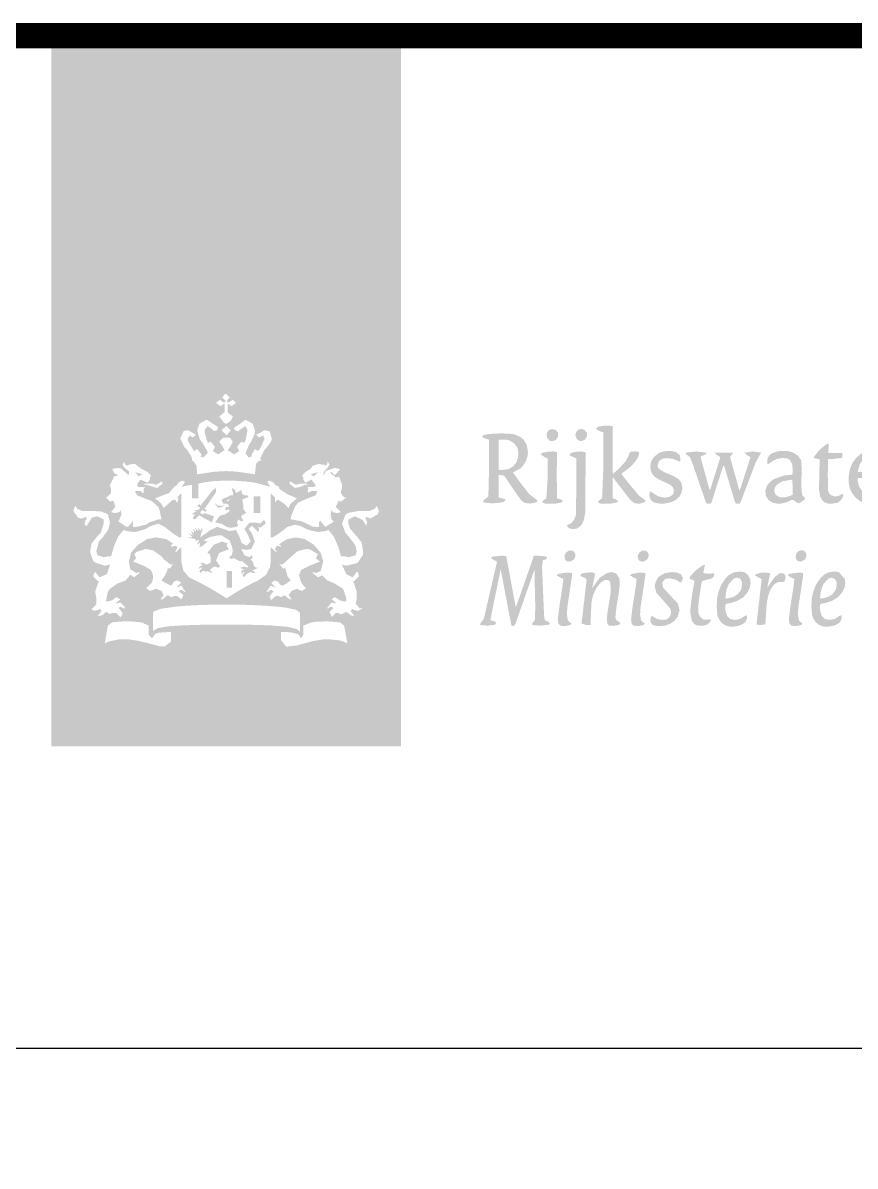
# Model space of a CAD drawing. Extents: x -180 to 14, y -9 to 47.
# Drawn here: x -131.53 to -115.09, y 24.67 to 47.25 of the extents above; entities that cross this region are included whole.
import ezdxf

# ---------------------------------------------------------------- set-up
doc = ezdxf.new("R2010")
doc.units = 0
doc.header["$MEASUREMENT"] = 0
doc.layers.add('TO-XX-STEMPEL', color=7, linetype='CONTINUOUS')
doc.layers.add('TO-XX-STEMPEL @ 1', color=7, linetype='CONTINUOUS')

# ---------------------------------------------------------------- blocks, each defined once
blk = doc.blocks.new('RIJKSLOGO-KLEIN')
at = {"layer": 'TO-XX-STEMPEL', "linetype": 'Continuous', "lineweight": 0}
h = blk.add_hatch(color=144, dxfattribs=at)
h.paths.add_polyline_path([(55.993, -0.227), (49.086, -0.227), (49.086, -14.041), (55.993, -14.041)])
h.paths.add_polyline_path([(52.529, -7.068), (52.612, -7.151), (52.571, -7.193), (52.55, -7.235), (52.571, -7.235), (52.571, -7.255), (52.612, -7.235), (52.674, -7.193), (52.736, -7.255), (52.654, -7.318), (52.612, -7.297), (52.592, -7.276), (52.571, -7.297), (52.571, -7.442), (52.674, -7.525), (52.633, -7.607), (52.55, -7.669), (52.506, -7.655), (52.404, -7.525), (52.509, -7.442), (52.509, -7.318), (52.509, -7.297), (52.509, -7.276), (52.487, -7.276), (52.466, -7.297), (52.425, -7.318), (52.342, -7.255), (52.425, -7.193), (52.466, -7.235), (52.509, -7.255), (52.509, -7.235), (52.529, -7.235), (52.529, -7.214), (52.509, -7.193), (52.466, -7.151)], flags=16)
h.paths.add_polyline_path([(52.156, -7.587), (52.28, -7.669), (52.383, -7.733), (52.383, -7.754), (52.363, -7.795), (52.3, -7.816), (52.238, -7.754), (52.176, -7.712), (52.114, -7.795), (52.117, -7.845), (52.176, -8.043), (52.238, -8.023), (52.321, -8.126), (52.28, -8.21), (52.383, -8.272), (52.509, -8.19), (52.466, -8.105), (52.404, -8.023), (52.487, -7.94), (52.529, -7.94), (52.612, -7.94), (52.674, -8.023), (52.633, -8.105), (52.571, -8.19), (52.695, -8.272), (52.799, -8.21), (52.757, -8.126), (52.84, -8.023), (52.902, -8.043), (52.928, -7.979), (52.964, -7.795), (52.923, -7.712), (52.861, -7.754), (52.778, -7.816), (52.716, -7.795), (52.695, -7.754), (52.716, -7.733), (52.819, -7.669), (52.923, -7.587), (53.068, -7.669), (53.11, -7.795), (53.104, -7.87), (53.026, -8.043), (52.993, -8.082), (52.923, -8.252), (52.985, -8.334), (53.047, -8.314), (53.047, -8.272), (53.11, -8.168), (53.172, -8.21), (53.236, -8.117), (53.297, -7.961), (53.297, -7.94), (53.276, -7.919), (53.276, -7.898), (53.235, -7.919), (53.193, -7.94), (53.131, -7.878), (53.152, -7.878), (53.235, -7.836), (53.297, -7.795), (53.4, -7.816), (53.442, -7.961), (53.427, -8.023), (53.317, -8.168), (53.293, -8.19), (53.214, -8.355), (53.235, -8.397), (53.193, -8.397), (53.132, -8.458), (53.11, -8.667), (52.964, -8.645), (52.945, -8.642), (52.748, -8.614), (52.55, -8.604), (52.509, -8.605), (52.307, -8.616), (52.114, -8.645), (51.969, -8.667), (51.956, -8.496), (51.885, -8.397), (51.864, -8.397), (51.864, -8.355), (51.863, -8.329), (51.761, -8.168), (51.718, -8.135), (51.637, -7.961), (51.699, -7.816), (51.782, -7.795), (51.864, -7.836), (51.928, -7.878), (51.949, -7.878), (51.885, -7.94), (51.844, -7.919), (51.823, -7.898), (51.782, -7.961), (51.793, -8.019), (51.907, -8.21), (51.969, -8.168), (52.052, -8.272), (52.052, -8.293), (52.031, -8.314), (52.093, -8.334), (52.176, -8.252), (52.172, -8.213), (52.073, -8.043), (52.02, -7.977), (51.969, -7.795), (52.011, -7.669)], flags=16)
h.paths.add_polyline_path([(52.55, -7.712), (52.633, -7.795), (52.55, -7.898), (52.445, -7.795)], flags=0)
h.paths.add_polyline_path([(50.747, -8.466), (50.87, -8.562), (50.994, -8.624), (51.056, -8.688), (51.035, -8.729), (51.035, -8.77), (50.994, -8.833), (50.849, -8.77), (50.787, -8.853), (50.787, -8.895), (50.807, -8.915), (50.932, -8.915), (50.932, -8.936), (50.911, -8.957), (50.911, -8.998), (50.911, -9.04), (50.87, -9.019), (50.849, -8.998), (50.745, -8.998), (50.745, -9.019), (50.787, -9.081), (50.932, -9.143), (51.065, -9.19), (51.201, -9.31), (51.227, -9.375), (51.263, -9.558), (51.221, -9.558), (51.194, -9.56), (51.014, -9.62), (50.961, -9.661), (50.766, -9.705), (50.704, -9.705), (50.704, -9.663), (50.704, -9.579), (50.661, -9.642), (50.599, -9.705), (50.562, -9.697), (50.413, -9.6), (50.434, -9.558), (50.475, -9.455), (50.454, -9.372), (50.434, -9.413), (50.351, -9.434), (50.268, -9.413), (50.351, -9.31), (50.33, -9.227), (50.309, -9.186), (50.247, -9.206), (50.164, -9.122), (50.185, -9.122), (50.268, -9.04), (50.268, -8.998), (50.268, -8.957), (50.247, -8.895), (50.247, -8.879), (50.33, -8.708), (50.413, -8.688), (50.33, -8.645), (50.289, -8.562), (50.392, -8.541), (50.462, -8.551), (50.599, -8.667), (50.599, -8.688), (50.62, -8.667), (50.62, -8.604), (50.537, -8.541), (50.496, -8.479), (50.516, -8.438), (50.516, -8.417), (50.537, -8.438), (50.537, -8.459), (50.578, -8.5), (50.62, -8.479), (50.704, -8.459)], flags=16)
h.paths.add_polyline_path([(51.678, -8.791), (51.72, -8.812), (51.72, -8.833), (51.657, -8.915), (51.74, -8.895), (51.864, -8.874), (51.864, -9.143), (51.99, -9.143), (51.99, -8.853), (52.126, -8.822), (52.32, -8.799), (52.55, -8.791), (52.726, -8.794), (52.925, -8.808), (53.11, -8.833), (53.272, -8.874), (53.421, -8.915), (53.359, -8.833), (53.359, -8.812), (53.379, -8.791), (53.4, -8.791), (53.483, -8.833), (53.504, -8.874), (53.586, -8.915), (53.596, -8.958), (53.753, -9.06), (53.76, -9.064), (53.94, -9.143), (53.815, -9.248), (53.774, -9.331), (53.694, -9.253), (53.566, -9.165), (53.545, -9.186), (53.524, -9.206), (53.524, -9.227), (53.504, -9.186), (53.504, -9.165), (53.504, -9.122), (53.421, -9.04), (53.421, -9.912), (53.462, -9.912), (53.566, -9.849), (53.593, -9.829), (53.753, -9.705), (53.898, -9.663), (54.002, -9.684), (54.126, -9.746), (54.169, -9.765), (54.355, -9.808), (54.5, -9.787), (54.562, -9.767), (54.666, -9.892), (54.748, -10.077), (54.755, -10.094), (54.81, -10.285), (54.894, -10.285), (54.957, -10.306), (55.101, -10.265), (55.122, -10.182), (55.091, -10.064), (54.977, -9.912), (54.897, -9.824), (54.831, -9.642), (54.894, -9.476), (54.935, -9.433), (55.143, -9.393), (55.371, -9.393), (55.474, -9.351), (55.517, -9.289), (55.537, -9.331), (55.558, -9.393), (55.539, -9.457), (55.391, -9.538), (55.329, -9.517), (55.288, -9.517), (55.329, -9.62), (55.308, -9.663), (55.308, -9.684), (55.233, -9.565), (55.081, -9.496), (54.957, -9.558), (54.957, -9.642), (54.989, -9.743), (55.122, -9.891), (55.219, -10.016), (55.246, -10.203), (55.241, -10.261), (55.143, -10.41), (55.1, -10.429), (54.915, -10.472), (54.831, -10.451), (54.834, -10.464), (54.915, -10.639), (55.039, -10.701), (55.122, -10.596), (55.143, -10.596), (55.164, -10.68), (55.06, -10.784), (55.039, -10.784), (55.06, -10.804), (55.066, -10.809), (55.122, -10.991), (55.122, -11.116), (55.101, -11.22), (55.184, -11.323), (55.226, -11.302), (55.226, -11.323), (55.143, -11.364), (55.06, -11.344), (55.039, -11.323), (54.998, -11.364), (55.06, -11.447), (55.06, -11.468), (54.998, -11.447), (54.915, -11.385), (54.831, -11.427), (54.79, -11.427), (54.769, -11.406), (54.707, -11.406), (54.624, -11.489), (54.624, -11.468), (54.583, -11.385), (54.665, -11.302), (54.645, -11.302), (54.624, -11.282), (54.603, -11.282), (54.541, -11.323), (54.541, -11.302), (54.624, -11.199), (54.707, -11.22), (54.707, -11.199), (54.624, -11.137), (54.686, -11.094), (54.79, -11.157), (54.872, -11.178), (54.915, -11.178), (54.911, -11.1), (54.852, -10.928), (54.686, -10.825), (54.541, -10.763), (54.438, -10.659), (54.355, -10.701), (54.25, -10.617), (54.25, -10.596), (54.314, -10.617), (54.408, -10.579), (54.458, -10.389), (54.458, -10.385), (54.411, -10.221), (54.271, -10.056), (54.1, -9.948), (53.919, -9.912), (53.733, -9.953), (53.607, -10.036), (53.586, -10.056), (53.628, -10.077), (53.628, -10.098), (53.545, -10.077), (53.504, -10.141), (53.545, -10.203), (53.524, -10.203), (53.442, -10.119), (53.421, -10.119), (53.421, -10.389), (53.409, -10.498), (53.329, -10.655), (53.172, -10.763), (53.081, -10.807), (52.916, -10.893), (52.739, -10.996), (52.55, -11.116), (52.435, -11.044), (52.254, -10.934), (52.084, -10.84), (51.928, -10.763), (51.813, -10.703), (51.696, -10.57), (51.657, -10.389), (51.657, -10.119), (51.637, -10.119), (51.554, -10.203), (51.533, -10.203), (51.575, -10.119), (51.554, -10.077), (51.45, -10.098), (51.45, -10.077), (51.492, -10.036), (51.368, -9.953), (51.353, -9.948), (51.159, -9.912), (50.978, -9.948), (50.807, -10.056), (50.793, -10.067), (50.664, -10.209), (50.62, -10.389), (50.644, -10.538), (50.766, -10.617), (50.828, -10.596), (50.828, -10.617), (50.725, -10.701), (50.661, -10.659), (50.641, -10.659), (50.558, -10.763), (50.392, -10.825), (50.247, -10.928), (50.207, -10.981), (50.164, -11.178), (50.206, -11.178), (50.289, -11.157), (50.371, -11.094), (50.454, -11.137), (50.371, -11.199), (50.371, -11.22), (50.454, -11.199), (50.537, -11.282), (50.537, -11.323), (50.454, -11.282), (50.413, -11.302), (50.496, -11.406), (50.475, -11.468), (50.454, -11.489), (50.371, -11.406), (50.289, -11.406), (50.247, -11.427), (50.164, -11.385), (50.102, -11.447), (50.018, -11.468), (50.018, -11.447), (50.08, -11.364), (50.039, -11.323), (50.018, -11.344), (49.936, -11.364), (49.873, -11.323), (49.894, -11.323), (49.977, -11.24), (49.977, -11.22), (49.977, -11.116), (49.956, -10.991), (49.956, -10.974), (50.018, -10.804), (50.039, -10.784), (50.018, -10.784), (49.915, -10.68), (49.936, -10.617), (49.956, -10.596), (50.039, -10.701), (50.185, -10.639), (50.189, -10.633), (50.247, -10.451), (50.141, -10.472), (49.956, -10.41), (49.916, -10.379), (49.853, -10.203), (49.884, -10.032), (49.998, -9.891), (50.066, -9.818), (50.123, -9.642), (50.123, -9.558), (49.998, -9.496), (49.886, -9.526), (49.791, -9.684), (49.77, -9.684), (49.749, -9.663), (49.749, -9.62), (49.791, -9.517), (49.749, -9.517), (49.687, -9.538), (49.621, -9.529), (49.522, -9.393), (49.542, -9.331), (49.563, -9.289), (49.604, -9.351), (49.708, -9.393), (49.936, -9.393), (50.064, -9.399), (50.206, -9.455), (50.247, -9.62), (50.212, -9.761), (50.102, -9.912), (50.026, -9.997), (49.977, -10.182), (49.998, -10.265), (50.123, -10.306), (50.206, -10.285), (50.268, -10.285), (50.272, -10.269), (50.331, -10.074), (50.413, -9.891), (50.516, -9.767), (50.578, -9.787), (50.725, -9.808), (50.761, -9.805), (50.952, -9.746), (51.038, -9.695), (51.201, -9.642), (51.326, -9.705), (51.357, -9.729), (51.513, -9.849), (51.616, -9.912), (51.657, -9.912), (51.657, -9.04), (51.575, -9.122), (51.595, -9.143), (51.595, -9.165), (51.575, -9.227), (51.554, -9.206), (51.554, -9.186), (51.513, -9.165), (51.482, -9.177), (51.306, -9.331), (51.263, -9.248), (51.139, -9.143), (51.149, -9.139), (51.347, -9.06), (51.412, -9.04), (51.513, -8.915), (51.575, -8.874), (51.595, -8.833)], flags=16)
h.paths.add_polyline_path([(50.89, -8.667), (50.807, -8.708), (50.745, -8.624)], flags=0)
h.paths.add_polyline_path([(51.284, -8.812), (51.284, -8.853), (51.18, -8.936), (51.097, -8.915), (50.973, -8.874), (50.911, -8.874), (50.932, -8.853), (51.097, -8.853), (51.159, -8.874), (51.263, -8.812)], flags=16)
h.paths.add_polyline_path([(52.342, -8.936), (52.342, -9.019), (52.114, -9.351), (52.156, -9.372), (52.135, -9.413), (52.073, -9.372), (52.031, -9.413), (52.031, -9.434), (52.073, -9.455), (52.093, -9.455), (52.114, -9.434), (52.3, -9.496), (52.259, -9.62), (52.197, -9.579), (52.114, -9.538), (52.011, -9.476), (51.928, -9.558), (51.885, -9.538), (51.885, -9.517), (51.928, -9.455), (51.864, -9.455), (51.928, -9.413), (51.969, -9.413), (51.928, -9.393), (51.885, -9.393), (51.949, -9.372), (51.99, -9.372), (52.031, -9.331), (51.969, -9.289), (52.011, -9.248), (52.031, -9.289), (52.28, -8.977)], flags=0)
h.paths.add_polyline_path([(52.654, -8.936), (52.716, -8.977), (52.736, -9.04), (52.84, -8.977), (52.861, -9.06), (52.902, -9.081), (52.964, -9.081), (52.985, -9.122), (52.964, -9.122), (52.861, -9.165), (52.881, -9.289), (52.881, -9.351), (52.923, -9.413), (52.943, -9.413), (52.881, -9.476), (52.861, -9.455), (52.84, -9.517), (52.881, -9.579), (52.84, -9.6), (52.778, -9.558), (52.757, -9.62), (52.778, -9.684), (52.736, -9.705), (52.633, -9.725), (52.55, -9.705), (52.445, -9.642), (52.321, -9.62), (52.416, -9.486), (52.529, -9.455), (52.612, -9.393), (52.592, -9.351), (52.571, -9.372), (52.529, -9.372), (52.509, -9.351), (52.529, -9.351), (52.529, -9.31), (52.592, -9.31), (52.592, -9.289), (52.592, -9.269), (52.55, -9.248), (52.487, -9.248), (52.466, -9.206), (52.445, -9.186), (52.487, -9.143), (52.55, -9.122), (52.633, -9.081), (52.674, -9.081), (52.674, -9.019), (52.654, -8.957)], flags=0)
h.paths.add_polyline_path([(52.633, -9.143), (52.571, -9.206), (52.55, -9.186)], flags=0)
h.paths.add_polyline_path([(54.25, -8.5), (54.376, -8.459), (54.438, -8.479), (54.479, -8.479), (54.5, -8.5), (54.541, -8.459), (54.541, -8.417), (54.562, -8.438), (54.583, -8.479), (54.541, -8.541), (54.479, -8.604), (54.458, -8.667), (54.479, -8.688), (54.479, -8.667), (54.508, -8.601), (54.686, -8.541), (54.795, -8.563), (54.686, -8.688), (54.624, -8.624), (54.603, -8.624), (54.603, -8.645), (54.707, -8.729), (54.769, -8.708), (54.831, -8.874), (54.831, -8.936), (54.81, -8.998), (54.81, -9.04), (54.872, -9.122), (54.915, -9.122), (54.81, -9.206), (54.769, -9.186), (54.707, -9.31), (54.81, -9.413), (54.728, -9.434), (54.645, -9.413), (54.624, -9.372), (54.603, -9.455), (54.624, -9.558), (54.667, -9.601), (54.5, -9.705), (54.396, -9.579), (54.376, -9.62), (54.376, -9.684), (54.376, -9.705), (54.314, -9.705), (54.251, -9.701), (54.085, -9.62), (54.033, -9.595), (53.836, -9.558), (53.815, -9.558), (53.821, -9.503), (53.898, -9.31), (53.963, -9.227), (54.147, -9.143), (54.314, -9.081), (54.334, -9.019), (54.334, -8.998), (54.229, -8.998), (54.188, -9.019), (54.167, -9.04), (54.167, -9.019), (54.147, -8.998), (54.167, -8.957), (54.147, -8.915), (54.271, -8.915), (54.314, -8.895), (54.229, -8.77), (54.105, -8.833), (54.064, -8.77), (54.064, -8.729), (54.043, -8.688), (54.105, -8.624), (54.209, -8.562)], flags=16)
h.paths.add_polyline_path([(53.795, -8.812), (53.815, -8.812), (53.919, -8.874), (54.002, -8.853), (54.126, -8.853), (54.167, -8.874), (54.105, -8.874), (54.002, -8.915), (53.898, -8.936), (53.795, -8.853)], flags=16)
h.paths.add_polyline_path([(53.088, -9.102), (53.214, -9.102), (53.214, -9.434), (53.088, -9.434)], flags=0)
h.paths.add_polyline_path([(52.321, -9.248), (52.342, -9.248), (52.383, -9.289), (52.529, -9.289), (52.445, -9.31), (52.383, -9.331)], flags=0)
h.paths.add_polyline_path([(54.209, -8.667), (54.355, -8.624), (54.271, -8.708)], flags=0)
h.paths.add_polyline_path([(51.99, -9.705), (52.011, -9.746), (52.031, -9.787), (52.052, -9.746), (52.073, -9.725), (52.073, -9.808), (52.052, -9.808), (52.031, -9.912), (52.185, -9.802), (52.197, -9.787), (52.363, -9.705), (52.487, -9.746), (52.612, -9.787), (52.736, -9.767), (52.817, -9.932), (52.84, -10.015), (52.943, -10.077), (53.026, -9.994), (52.964, -9.849), (52.902, -9.746), (52.999, -9.626), (53.047, -9.62), (53.131, -9.62), (53.214, -9.642), (53.276, -9.579), (53.297, -9.579), (53.317, -9.6), (53.317, -9.642), (53.214, -9.725), (53.193, -9.705), (53.172, -9.725), (53.193, -9.725), (53.193, -9.767), (53.172, -9.808), (53.05, -9.684), (53.047, -9.684), (52.985, -9.746), (53.047, -9.829), (53.11, -9.994), (53.037, -10.142), (52.943, -10.161), (52.84, -10.141), (52.902, -10.265), (53.006, -10.306), (53.047, -10.265), (53.068, -10.306), (53.026, -10.348), (53.068, -10.389), (53.088, -10.472), (53.131, -10.513), (53.172, -10.513), (53.088, -10.555), (53.068, -10.555), (53.068, -10.575), (53.11, -10.596), (53.11, -10.617), (53.068, -10.617), (53.026, -10.596), (52.943, -10.639), (52.902, -10.701), (52.861, -10.659), (52.902, -10.596), (52.881, -10.596), (52.84, -10.639), (52.84, -10.596), (52.861, -10.555), (52.902, -10.555), (52.819, -10.513), (52.881, -10.492), (52.923, -10.492), (52.943, -10.513), (52.985, -10.492), (52.857, -10.38), (52.819, -10.389), (52.695, -10.327), (52.674, -10.306), (52.674, -10.327), (52.654, -10.348), (52.594, -10.304), (52.654, -10.265), (52.674, -10.161), (52.614, -9.976), (52.612, -9.974), (52.452, -9.874), (52.404, -9.87), (52.216, -9.906), (52.093, -9.974), (52.176, -9.994), (52.052, -10.098), (52.011, -10.098), (52.031, -10.015), (51.969, -10.056), (51.969, -10.036), (52.011, -9.974), (51.969, -9.974), (51.928, -9.994), (51.949, -9.953), (51.782, -9.912), (51.864, -9.912), (51.864, -9.891), (51.823, -9.849), (51.802, -9.829), (51.885, -9.87), (51.844, -9.787), (51.907, -9.829), (51.907, -9.787), (51.885, -9.767), (51.885, -9.746), (51.949, -9.808), (51.949, -9.767), (51.928, -9.746), (51.928, -9.725), (51.99, -9.787)], flags=0)
h.paths.add_polyline_path([(52.466, -9.994), (52.571, -10.036), (52.55, -10.077), (52.592, -10.141), (52.612, -10.141), (52.419, -10.213), (52.404, -10.223), (52.342, -10.368), (52.425, -10.492), (52.363, -10.513), (52.342, -10.492), (52.3, -10.492), (52.218, -10.555), (52.259, -10.596), (52.259, -10.617), (52.176, -10.575), (52.156, -10.596), (52.114, -10.575), (52.073, -10.575), (52.031, -10.617), (52.011, -10.575), (52.073, -10.513), (52.031, -10.513), (51.99, -10.534), (52.031, -10.472), (52.073, -10.472), (52.073, -10.451), (52.031, -10.43), (52.073, -10.41), (52.114, -10.43), (52.156, -10.451), (52.197, -10.43), (52.238, -10.41), (52.238, -10.327), (52.218, -10.244), (52.218, -10.223), (52.197, -10.244), (52.156, -10.182), (52.176, -10.203), (52.218, -10.161), (52.3, -10.056)], flags=0)
h.paths.add_polyline_path([(51.097, -10.169), (51.263, -10.285), (51.32, -10.355), (51.45, -10.451), (51.492, -10.43), (51.43, -10.534), (51.388, -10.513), (51.388, -10.534), (51.368, -10.596), (51.326, -10.68), (51.263, -10.763), (51.368, -10.825), (51.45, -10.866), (51.471, -10.846), (51.513, -10.784), (51.575, -10.763), (51.657, -10.804), (51.637, -10.825), (51.575, -10.887), (51.575, -10.908), (51.657, -10.866), (51.74, -10.991), (51.72, -10.991), (51.657, -10.949), (51.637, -10.949), (51.616, -10.97), (51.595, -10.97), (51.699, -11.053), (51.657, -11.137), (51.575, -11.073), (51.513, -11.073), (51.45, -11.094), (51.388, -11.053), (51.284, -11.137), (51.242, -11.137), (51.306, -11.053), (51.263, -10.97), (51.159, -10.928), (51.097, -10.949), (51.035, -10.97), (50.952, -10.908), (50.973, -10.908), (51.077, -10.804), (51.097, -10.721), (51.097, -10.659), (51.056, -10.555), (50.911, -10.472), (50.884, -10.463), (50.704, -10.389), (50.766, -10.327), (50.725, -10.244), (50.776, -10.199), (50.952, -10.141)], flags=16)
h.paths.add_polyline_path([(53.949, -10.188), (54.126, -10.141), (54.185, -10.146), (54.355, -10.244), (54.314, -10.327), (54.396, -10.389), (54.373, -10.398), (54.188, -10.472), (54.022, -10.555), (53.981, -10.659), (54.022, -10.804), (54.105, -10.908), (54.126, -10.908), (54.043, -10.97), (53.981, -10.949), (53.94, -10.928), (53.836, -10.97), (53.774, -11.053), (53.836, -11.137), (53.795, -11.137), (53.69, -11.053), (53.628, -11.094), (53.586, -11.073), (53.524, -11.073), (53.442, -11.137), (53.421, -11.157), (53.421, -11.137), (53.4, -11.073), (53.483, -10.97), (53.462, -10.97), (53.442, -10.949), (53.421, -10.949), (53.359, -10.991), (53.338, -10.991), (53.421, -10.866), (53.524, -10.908), (53.442, -10.825), (53.442, -10.804), (53.504, -10.763), (53.566, -10.784), (53.607, -10.846), (53.649, -10.866), (53.733, -10.825), (53.815, -10.763), (53.753, -10.68), (53.712, -10.534), (53.712, -10.513), (53.69, -10.513), (53.669, -10.534), (53.586, -10.43), (53.628, -10.451), (53.669, -10.438), (53.836, -10.285)], flags=16)
h.paths.add_polyline_path([(52.55, -10.575), (52.654, -10.575), (52.654, -10.908), (52.55, -10.908)], flags=0)
h.paths.add_polyline_path([(52.328, -11.241), (52.55, -11.24), (52.572, -11.24), (52.787, -11.241), (52.994, -11.247), (53.193, -11.256), (53.383, -11.267), (53.566, -11.282), (53.722, -11.3), (53.932, -11.346), (54.002, -11.406), (54.002, -11.759), (54.002, -11.78), (53.981, -11.759), (53.928, -11.721), (53.759, -11.68), (53.483, -11.655), (53.355, -11.649), (53.162, -11.643), (52.964, -11.637), (52.76, -11.635), (52.55, -11.635), (52.382, -11.635), (52.174, -11.637), (51.974, -11.641), (51.782, -11.648), (51.595, -11.655), (51.404, -11.668), (51.197, -11.705), (51.097, -11.759), (51.097, -11.406), (51.115, -11.375), (51.254, -11.322), (51.533, -11.282), (51.551, -11.28), (51.729, -11.265), (51.918, -11.254), (52.117, -11.247)], flags=16)
h.paths.add_polyline_path([(50.87, -11.592), (51.014, -11.655), (51.014, -11.842), (51.077, -11.904), (51.139, -11.821), (51.212, -11.795), (51.45, -11.78), (51.45, -11.945), (51.449, -11.972), (51.326, -12.069), (51.223, -12.062), (51.014, -12.007), (50.99, -12.001), (50.795, -11.953), (50.599, -11.925), (50.516, -11.925), (50.413, -11.93), (50.227, -11.966), (50.144, -12.007), (50.206, -11.655), (50.289, -11.592), (50.32, -11.586), (50.537, -11.571), (50.7, -11.575)], flags=16)
h.paths.add_polyline_path([(54.229, -11.592), (54.319, -11.58), (54.541, -11.571), (54.787, -11.592), (54.872, -11.655), (54.936, -12.007), (54.852, -11.966), (54.766, -11.944), (54.562, -11.925), (54.481, -11.925), (54.273, -11.957), (54.085, -12.007), (53.928, -12.049), (53.753, -12.069), (53.726, -12.068), (53.628, -11.945), (53.628, -11.78), (53.805, -11.786), (53.96, -11.821), (54.022, -11.904), (54.064, -11.842), (54.064, -11.655)], flags=16)
at = {"layer": 'TO-XX-STEMPEL @ 1', "linetype": 'Continuous', "lineweight": 0}
h = blk.add_hatch(color=256, dxfattribs=at)
h.paths.add_polyline_path([(58.411, -7.973), (58.332, -7.918), (58.246, -7.882), (58.175, -7.87), (58.136, -7.864), (57.98, -7.859), (57.824, -7.864), (57.763, -7.87), (57.701, -7.876), (57.674, -7.881), (57.622, -7.891), (57.601, -7.914), (57.607, -7.937), (57.674, -7.963), (57.735, -7.984), (57.735, -8.529), (57.721, -9.1), (57.649, -9.164), (57.612, -9.195), (57.629, -9.219), (57.67, -9.228), (57.701, -9.234), (57.802, -9.239), (57.902, -9.234), (57.941, -9.228), (58.016, -9.215), (58.058, -9.184), (58.052, -9.161), (57.985, -9.14), (57.924, -9.125), (57.924, -8.683), (57.972, -8.683), (58.033, -8.696), (58.072, -8.749), (58.172, -8.899), (58.253, -9.017), (58.303, -9.089), (58.376, -9.185), (58.437, -9.232), (58.547, -9.246), (58.659, -9.222), (58.687, -9.203), (58.692, -9.185), (58.632, -9.135), (58.533, -9.063), (58.347, -8.827), (58.206, -8.629), (58.269, -8.598), (58.35, -8.553), (58.406, -8.499), (58.464, -8.401), (58.492, -8.32), (58.497, -8.293), (58.503, -8.226), (58.478, -8.084)])
h.paths.add_polyline_path([(58.3, -8.15), (58.314, -8.254), (58.304, -8.348), (58.27, -8.436), (58.211, -8.51), (58.115, -8.565), (57.993, -8.582), (57.926, -8.577), (57.924, -8.276), (57.924, -7.981), (58.01, -7.981), (58.119, -7.988), (58.23, -8.051)], flags=16)
h.paths.add_polyline_path([(59.098, -7.844), (59.044, -7.784), (58.947, -7.778), (58.906, -7.804), (58.878, -7.846), (58.871, -7.903), (58.889, -7.958), (58.927, -7.999), (58.977, -8.015), (59.056, -7.987), (59.099, -7.92)])
h.paths.add_polyline_path([(59.077, -8.248), (59.081, -8.228), (58.994, -8.215), (58.904, -8.221), (58.87, -8.226), (58.8, -8.239), (58.768, -8.255), (58.759, -8.275), (58.827, -8.326), (58.893, -8.353), (58.893, -8.732), (58.866, -9.138), (58.81, -9.181), (58.781, -9.219), (58.821, -9.239), (58.846, -9.245), (58.945, -9.25), (59.048, -9.245), (59.087, -9.239), (59.157, -9.225), (59.193, -9.194), (59.156, -9.163), (59.104, -9.15), (59.079, -9.142), (59.071, -8.694)])
h.paths.add_polyline_path([(59.644, -8.281), (59.649, -8.245), (59.618, -8.226), (59.562, -8.215), (59.471, -8.221), (59.438, -8.226), (59.368, -8.239), (59.327, -8.27), (59.334, -8.295), (59.401, -8.327), (59.46, -8.353), (59.46, -8.893), (59.449, -9.476), (59.414, -9.564), (59.362, -9.63), (59.299, -9.663), (59.271, -9.677), (59.287, -9.706), (59.326, -9.737), (59.392, -9.751), (59.468, -9.739), (59.53, -9.698), (59.578, -9.639), (59.603, -9.581), (59.616, -9.523), (59.622, -9.495), (59.627, -9.462), (59.633, -9.428), (59.638, -8.855)])
h.paths.add_polyline_path([(59.666, -7.844), (59.611, -7.784), (59.55, -7.771), (59.494, -7.791), (59.454, -7.836), (59.438, -7.902), (59.473, -7.977), (59.544, -8.015), (59.624, -7.987), (59.667, -7.92)])
h.paths.add_polyline_path([(60.179, -7.747), (60.183, -7.722), (60.091, -7.703), (59.995, -7.709), (59.961, -7.714), (59.892, -7.727), (59.85, -7.759), (59.869, -7.79), (59.942, -7.822), (59.995, -7.84), (59.995, -8.476), (59.968, -9.138), (59.912, -9.181), (59.883, -9.219), (59.923, -9.239), (59.948, -9.245), (60.042, -9.25), (60.139, -9.245), (60.173, -9.239), (60.206, -9.234), (60.232, -9.228), (60.271, -9.218), (60.283, -9.194), (60.234, -9.161), (60.179, -9.14), (60.173, -8.927), (60.175, -8.72), (60.248, -8.815), (60.34, -8.933), (60.429, -9.05), (60.536, -9.185), (60.61, -9.238), (60.705, -9.249), (60.801, -9.219), (60.829, -9.185), (60.78, -9.147), (60.703, -9.096), (60.518, -8.876), (60.356, -8.67), (60.358, -8.647), (60.418, -8.605), (60.523, -8.522), (60.614, -8.426), (60.671, -8.343), (60.7, -8.266), (60.692, -8.224), (60.616, -8.215), (60.532, -8.223), (60.507, -8.245), (60.487, -8.309), (60.431, -8.413), (60.292, -8.563), (60.18, -8.659), (60.173, -8.205)])
h.paths.add_polyline_path([(61.165, -8.356), (61.264, -8.349), (61.373, -8.363), (61.475, -8.406), (61.503, -8.418), (61.513, -8.4), (61.507, -8.295), (61.428, -8.227), (61.353, -8.209), (61.28, -8.204), (61.179, -8.215), (61.088, -8.247), (60.989, -8.327), (60.941, -8.404), (60.92, -8.49), (60.926, -8.578), (60.96, -8.664), (61.006, -8.715), (61.087, -8.768), (61.216, -8.826), (61.323, -8.879), (61.368, -8.929), (61.387, -8.988), (61.378, -9.045), (61.341, -9.087), (61.287, -9.115), (61.202, -9.128), (61.078, -9.103), (60.957, -9.028), (60.918, -9.001), (60.904, -9.048), (60.902, -9.094), (60.907, -9.121), (60.93, -9.173), (60.991, -9.222), (61.071, -9.239), (61.105, -9.245), (61.144, -9.25), (61.184, -9.247), (61.247, -9.236), (61.342, -9.214), (61.425, -9.172), (61.49, -9.112), (61.535, -9.037), (61.554, -8.938), (61.535, -8.838), (61.481, -8.764), (61.384, -8.704), (61.296, -8.666), (61.194, -8.624), (61.091, -8.557), (61.068, -8.523), (61.063, -8.486), (61.09, -8.404)])
h.paths.add_polyline_path([(61.914, -8.316), (61.976, -8.288), (62.021, -8.266), (62.031, -8.241), (61.825, -8.215), (61.62, -8.24), (61.623, -8.269), (61.659, -8.293), (61.703, -8.326), (61.754, -8.456), (61.798, -8.582), (61.865, -8.777), (61.931, -8.972), (61.978, -9.101), (62.021, -9.236), (62.068, -9.25), (62.121, -9.24), (62.165, -9.111), (62.204, -8.983), (62.243, -8.861), (62.288, -8.727), (62.345, -8.547), (62.365, -8.49), (62.386, -8.52), (62.399, -8.567), (62.416, -8.627), (62.432, -8.683), (62.449, -8.738), (62.466, -8.794), (62.482, -8.85), (62.499, -8.905), (62.516, -8.961), (62.533, -9.017), (62.549, -9.072), (62.566, -9.132), (62.585, -9.197), (62.608, -9.242), (62.644, -9.25), (62.688, -9.246), (62.718, -9.182), (62.75, -9.099), (62.777, -9.022), (62.805, -8.95), (62.833, -8.877), (62.862, -8.8), (62.878, -8.76), (62.893, -8.721), (62.922, -8.644), (62.95, -8.567), (63.002, -8.429), (63.08, -8.289), (63.111, -8.239), (62.943, -8.215), (62.778, -8.242), (62.84, -8.295), (62.9, -8.328), (62.822, -8.566), (62.744, -8.81), (62.714, -8.906), (62.682, -8.991), (62.671, -8.956), (62.653, -8.895), (62.644, -8.861), (62.634, -8.824), (62.616, -8.76), (62.598, -8.697), (62.588, -8.66), (62.577, -8.621), (62.566, -8.582), (62.556, -8.546), (62.538, -8.482), (62.521, -8.419), (62.51, -8.382), (62.5, -8.345), (62.497, -8.317), (62.522, -8.29), (62.554, -8.239), (62.188, -8.242), (62.248, -8.294), (62.293, -8.32), (62.298, -8.346), (62.288, -8.381), (62.265, -8.454), (62.243, -8.527), (62.215, -8.616), (62.187, -8.705), (62.165, -8.772), (62.125, -8.901), (62.099, -8.977), (62.084, -8.959), (62.07, -8.901), (62.054, -8.844), (62.037, -8.783), (62.02, -8.719), (62.009, -8.683), (61.999, -8.646), (61.982, -8.582), (61.967, -8.527), (61.935, -8.414)])
h.paths.add_polyline_path([(63.907, -8.683), (63.913, -8.551), (63.895, -8.383), (63.837, -8.3), (63.746, -8.238), (63.672, -8.215), (63.646, -8.209), (63.557, -8.204), (63.468, -8.209), (63.434, -8.215), (63.322, -8.25), (63.277, -8.288), (63.242, -8.338), (63.231, -8.385), (63.232, -8.445), (63.237, -8.48), (63.27, -8.45), (63.347, -8.398), (63.427, -8.362), (63.536, -8.344), (63.638, -8.356), (63.683, -8.394), (63.722, -8.467), (63.735, -8.588), (63.726, -8.674), (63.657, -8.683), (63.592, -8.686), (63.54, -8.697), (63.355, -8.765), (63.281, -8.822), (63.227, -8.889), (63.192, -8.991), (63.201, -9.089), (63.251, -9.171), (63.337, -9.227), (63.394, -9.239), (63.421, -9.245), (63.459, -9.25), (63.501, -9.245), (63.531, -9.239), (63.622, -9.215), (63.713, -9.172), (63.744, -9.172), (63.786, -9.203), (63.828, -9.236), (63.859, -9.238), (63.97, -9.165), (63.979, -9.146), (63.96, -9.122), (63.916, -9.068), (63.902, -8.864)])
h.paths.add_polyline_path([(63.721, -8.773), (63.735, -8.921), (63.73, -9.072), (63.673, -9.097), (63.603, -9.117), (63.579, -9.122), (63.492, -9.122), (63.46, -9.112), (63.395, -9.071), (63.367, -8.993), (63.382, -8.921), (63.433, -8.862), (63.536, -8.803), (63.654, -8.783), (63.702, -8.777)], flags=16)
h.paths.add_polyline_path([(64.425, -8.671), (64.433, -8.368), (64.57, -8.36), (64.707, -8.34), (64.714, -8.285), (64.713, -8.249), (64.436, -8.248), (64.436, -8.201), (64.442, -8.148), (64.447, -8.101), (64.441, -8.066), (64.416, -8.059), (64.266, -8.179), (64.147, -8.329), (64.166, -8.35), (64.209, -8.36), (64.257, -8.367), (64.269, -8.391), (64.264, -8.427), (64.258, -8.681), (64.252, -8.942), (64.252, -8.96), (64.258, -9.011), (64.276, -9.11), (64.325, -9.189), (64.373, -9.227), (64.416, -9.239), (64.434, -9.245), (64.522, -9.245), (64.634, -9.225), (64.71, -9.149), (64.728, -9.092), (64.724, -9.056), (64.7, -9.059), (64.641, -9.092), (64.564, -9.106), (64.478, -9.075), (64.451, -9.036), (64.432, -8.989)])
h.paths.add_polyline_path([(65.635, -8.54), (65.623, -8.486), (65.562, -8.337), (65.438, -8.238), (65.359, -8.215), (65.327, -8.209), (65.277, -8.204), (65.19, -8.215), (65.08, -8.261), (64.985, -8.344), (64.912, -8.443), (64.865, -8.561), (64.848, -8.649), (64.842, -8.683), (64.837, -8.766), (64.842, -8.85), (64.848, -8.883), (64.862, -8.949), (64.903, -9.034), (64.972, -9.124), (65.052, -9.189), (65.127, -9.225), (65.193, -9.239), (65.224, -9.245), (65.274, -9.25), (65.327, -9.245), (65.366, -9.239), (65.457, -9.227), (65.538, -9.193), (65.591, -9.143), (65.623, -9.103), (65.627, -9.061), (65.626, -9.018), (65.557, -9.051), (65.466, -9.083), (65.438, -9.089), (65.41, -9.094), (65.382, -9.1), (65.332, -9.106), (65.202, -9.075), (65.115, -9.012), (65.049, -8.916), (65.026, -8.843), (65.02, -8.816), (65.015, -8.774), (65.016, -8.738), (65.638, -8.738), (65.638, -8.641)])
h.paths.add_polyline_path([(65.018, -8.61), (65.029, -8.561), (65.059, -8.465), (65.118, -8.385), (65.219, -8.323), (65.327, -8.334), (65.398, -8.385), (65.446, -8.462), (65.46, -8.521), (65.466, -8.549), (65.471, -8.591), (65.47, -8.627), (65.245, -8.627), (65.017, -8.621)], flags=16)
h.paths.add_polyline_path([(66.106, -8.463), (66.141, -8.434), (66.204, -8.396), (66.267, -8.379), (66.307, -8.377), (66.332, -8.382), (66.415, -8.418), (66.43, -8.413), (66.45, -8.36), (66.455, -8.272), (66.411, -8.217), (66.348, -8.204), (66.227, -8.239), (66.153, -8.306), (66.095, -8.363), (66.094, -8.215), (66.03, -8.215), (65.961, -8.221), (65.922, -8.226), (65.841, -8.24), (65.805, -8.256), (65.795, -8.276), (65.834, -8.318), (65.88, -8.337), (65.908, -8.35), (65.928, -8.737), (65.901, -9.138), (65.845, -9.181), (65.817, -9.219), (65.856, -9.239), (65.881, -9.245), (65.992, -9.25), (66.104, -9.247), (66.163, -9.236), (66.235, -9.22), (66.25, -9.193), (66.208, -9.163), (66.145, -9.15), (66.114, -9.142), (66.106, -8.798)])
h.paths.add_polyline_path([(66.712, -8.523), (66.707, -8.486), (66.734, -8.404), (66.809, -8.356), (66.907, -8.349), (67.017, -8.363), (67.119, -8.406), (67.147, -8.418), (67.156, -8.4), (67.15, -8.295), (67.071, -8.227), (66.996, -8.209), (66.924, -8.204), (66.823, -8.215), (66.732, -8.247), (66.632, -8.327), (66.585, -8.404), (66.564, -8.49), (66.57, -8.578), (66.604, -8.664), (66.65, -8.715), (66.731, -8.768), (66.86, -8.826), (66.967, -8.879), (67.012, -8.929), (67.031, -8.988), (67.021, -9.045), (66.985, -9.087), (66.931, -9.115), (66.846, -9.128), (66.721, -9.103), (66.601, -9.028), (66.561, -9.001), (66.547, -9.048), (66.545, -9.094), (66.551, -9.121), (66.574, -9.173), (66.635, -9.222), (66.715, -9.239), (66.749, -9.245), (66.788, -9.25), (66.827, -9.247), (66.89, -9.236), (66.986, -9.214), (67.068, -9.172), (67.134, -9.112), (67.179, -9.037), (67.197, -8.938), (67.178, -8.838), (67.125, -8.764), (67.028, -8.704), (66.94, -8.666), (66.838, -8.624), (66.735, -8.557)])
h.paths.add_polyline_path([(70.37, -8.36), (70.506, -8.34), (70.513, -8.285), (70.513, -8.249), (70.236, -8.248), (70.236, -8.201), (70.242, -8.148), (70.246, -8.101), (70.241, -8.066), (70.216, -8.059), (70.066, -8.179), (69.947, -8.329), (69.966, -8.35), (70.008, -8.36), (70.057, -8.367), (70.069, -8.391), (70.063, -8.427), (70.058, -8.681), (70.051, -8.942), (70.051, -8.96), (70.058, -9.011), (70.067, -9.087), (70.092, -9.15), (70.124, -9.189), (70.172, -9.227), (70.216, -9.239), (70.233, -9.245), (70.322, -9.245), (70.433, -9.225), (70.509, -9.149), (70.528, -9.092), (70.523, -9.056), (70.499, -9.059), (70.441, -9.092), (70.363, -9.106), (70.277, -9.075), (70.251, -9.036), (70.231, -8.989), (70.225, -8.671), (70.233, -8.368)])
h.paths.add_polyline_path([(69.695, -8.383), (69.636, -8.3), (69.545, -8.238), (69.472, -8.215), (69.445, -8.209), (69.356, -8.204), (69.267, -8.209), (69.234, -8.215), (69.121, -8.25), (69.077, -8.288), (69.042, -8.338), (69.031, -8.385), (69.032, -8.445), (69.037, -8.48), (69.069, -8.45), (69.147, -8.398), (69.227, -8.362), (69.336, -8.344), (69.438, -8.356), (69.483, -8.394), (69.521, -8.467), (69.534, -8.588), (69.526, -8.674), (69.456, -8.683), (69.392, -8.686), (69.34, -8.697), (69.155, -8.765), (69.081, -8.822), (69.027, -8.889), (68.992, -8.991), (69.001, -9.089), (69.051, -9.171), (69.137, -9.227), (69.194, -9.239), (69.22, -9.245), (69.259, -9.25), (69.301, -9.245), (69.331, -9.239), (69.422, -9.215), (69.513, -9.172), (69.544, -9.172), (69.586, -9.203), (69.628, -9.236), (69.659, -9.238), (69.77, -9.165), (69.778, -9.146), (69.759, -9.122), (69.716, -9.068), (69.701, -8.864), (69.707, -8.683), (69.713, -8.551)])
h.paths.add_polyline_path([(69.521, -8.773), (69.534, -8.921), (69.529, -9.072), (69.473, -9.097), (69.403, -9.117), (69.379, -9.122), (69.292, -9.122), (69.26, -9.112), (69.195, -9.071), (69.167, -8.993), (69.181, -8.921), (69.232, -8.862), (69.336, -8.803), (69.453, -8.783), (69.501, -8.777)], flags=16)
h.paths.add_polyline_path([(68.738, -8.383), (68.679, -8.3), (68.588, -8.238), (68.515, -8.215), (68.488, -8.209), (68.399, -8.204), (68.31, -8.209), (68.277, -8.215), (68.164, -8.25), (68.12, -8.288), (68.085, -8.338), (68.074, -8.385), (68.074, -8.445), (68.079, -8.48), (68.112, -8.45), (68.189, -8.398), (68.269, -8.362), (68.378, -8.344), (68.48, -8.356), (68.525, -8.394), (68.564, -8.467), (68.577, -8.588), (68.569, -8.674), (68.499, -8.683), (68.434, -8.686), (68.382, -8.697), (68.198, -8.765), (68.123, -8.822), (68.069, -8.889), (68.034, -8.991), (68.044, -9.089), (68.093, -9.171), (68.179, -9.227), (68.236, -9.239), (68.263, -9.245), (68.302, -9.25), (68.343, -9.245), (68.373, -9.239), (68.464, -9.215), (68.556, -9.172), (68.587, -9.172), (68.628, -9.203), (68.671, -9.236), (68.702, -9.238), (68.812, -9.165), (68.821, -9.146), (68.802, -9.122), (68.759, -9.068), (68.744, -8.864), (68.75, -8.683), (68.755, -8.551)])
h.paths.add_polyline_path([(68.564, -8.773), (68.577, -8.921), (68.572, -9.072), (68.516, -9.097), (68.446, -9.117), (68.421, -9.122), (68.335, -9.122), (68.302, -9.112), (68.237, -9.071), (68.21, -8.993), (68.224, -8.921), (68.275, -8.862), (68.379, -8.803), (68.496, -8.783), (68.544, -8.777)], flags=16)
h.paths.add_polyline_path([(67.639, -8.368), (67.776, -8.36), (67.913, -8.34), (67.92, -8.285), (67.919, -8.249), (67.642, -8.248), (67.642, -8.201), (67.648, -8.148), (67.653, -8.101), (67.647, -8.066), (67.622, -8.059), (67.472, -8.179), (67.353, -8.329), (67.372, -8.35), (67.415, -8.36), (67.463, -8.367), (67.475, -8.391), (67.469, -8.427), (67.464, -8.681), (67.458, -8.942), (67.458, -8.96), (67.464, -9.011), (67.473, -9.087), (67.498, -9.15), (67.531, -9.189), (67.579, -9.227), (67.622, -9.239), (67.64, -9.245), (67.728, -9.245), (67.84, -9.225), (67.916, -9.149), (67.934, -9.092), (67.93, -9.056), (67.906, -9.059), (67.847, -9.092), (67.77, -9.106), (67.684, -9.075), (67.657, -9.036), (67.638, -8.989), (67.631, -8.671)])
h = blk.add_hatch(color=256, dxfattribs=at)
h.paths.add_polyline_path([(58.798, -10.887), (58.792, -10.753), (58.787, -10.619), (58.781, -10.489), (58.798, -10.363), (58.847, -10.35), (58.881, -10.324), (58.873, -10.294), (58.826, -10.286), (58.781, -10.28), (58.697, -10.275), (58.619, -10.275), (58.592, -10.359), (58.559, -10.452), (58.52, -10.564), (58.481, -10.675), (58.436, -10.803), (58.392, -10.931), (58.353, -11.042), (58.313, -11.154), (58.287, -11.23), (58.262, -11.295), (58.258, -11.272), (58.252, -11.243), (58.247, -11.209), (58.241, -11.176), (58.236, -11.148), (58.23, -11.12), (58.225, -11.093), (58.219, -11.065), (58.213, -11.031), (58.208, -10.998), (58.202, -10.97), (58.197, -10.942), (58.191, -10.914), (58.186, -10.887), (58.18, -10.853), (58.175, -10.82), (58.169, -10.792), (58.163, -10.764), (58.158, -10.731), (58.152, -10.697), (58.147, -10.67), (58.141, -10.642), (58.136, -10.614), (58.13, -10.586), (58.124, -10.553), (58.119, -10.519), (58.113, -10.491), (58.108, -10.464), (58.102, -10.436), (58.097, -10.408), (58.091, -10.375), (58.085, -10.341), (58.08, -10.313), (58.072, -10.283), (57.996, -10.274), (57.924, -10.28), (57.874, -10.286), (57.804, -10.293), (57.782, -10.303), (57.78, -10.325), (57.836, -10.364), (57.876, -10.381), (57.891, -10.402), (57.868, -10.497), (57.846, -10.592), (57.829, -10.664), (57.813, -10.736), (57.796, -10.809), (57.779, -10.881), (57.763, -10.953), (57.746, -11.026), (57.729, -11.098), (57.713, -11.17), (57.696, -11.243), (57.679, -11.315), (57.662, -11.388), (57.646, -11.46), (57.63, -11.527), (57.587, -11.581), (57.557, -11.625), (57.563, -11.64), (57.583, -11.644), (57.612, -11.649), (57.713, -11.655), (57.843, -11.641), (57.88, -11.61), (57.848, -11.573), (57.795, -11.559), (57.758, -11.546), (57.762, -11.533), (57.768, -11.504), (57.774, -11.477), (57.779, -11.449), (57.785, -11.421), (57.79, -11.393), (57.796, -11.365), (57.802, -11.337), (57.807, -11.31), (57.813, -11.282), (57.818, -11.254), (57.824, -11.226), (57.829, -11.198), (57.835, -11.17), (57.841, -11.143), (57.846, -11.115), (57.852, -11.087), (57.857, -11.059), (57.868, -11.009), (57.88, -10.959), (57.885, -10.931), (57.891, -10.903), (57.896, -10.876), (57.902, -10.848), (57.907, -10.82), (57.913, -10.792), (57.918, -10.764), (57.924, -10.736), (57.93, -10.709), (57.935, -10.681), (57.941, -10.653), (57.946, -10.625), (57.952, -10.597), (57.957, -10.568), (57.963, -10.545), (57.969, -10.568), (57.974, -10.597), (57.98, -10.625), (57.985, -10.653), (57.991, -10.681), (57.996, -10.709), (58.002, -10.736), (58.008, -10.764), (58.013, -10.798), (58.019, -10.831), (58.024, -10.859), (58.03, -10.887), (58.035, -10.914), (58.041, -10.942), (58.047, -10.976), (58.052, -11.009), (58.058, -11.037), (58.063, -11.065), (58.069, -11.093), (58.074, -11.12), (58.08, -11.148), (58.085, -11.176), (58.091, -11.209), (58.097, -11.243), (58.102, -11.271), (58.108, -11.299), (58.113, -11.326), (58.119, -11.354), (58.124, -11.388), (58.13, -11.421), (58.136, -11.449), (58.141, -11.477), (58.147, -11.504), (58.152, -11.532), (58.158, -11.56), (58.163, -11.588), (58.169, -11.621), (58.178, -11.657), (58.211, -11.665), (58.24, -11.645), (58.264, -11.598), (58.291, -11.522), (58.33, -11.41), (58.369, -11.299), (58.408, -11.187), (58.447, -11.076), (58.486, -10.965), (58.525, -10.853), (58.564, -10.742), (58.604, -10.628), (58.62, -10.586), (58.632, -10.556), (58.636, -10.791), (58.642, -11.031), (58.648, -11.282), (58.64, -11.546), (58.606, -11.585), (58.581, -11.622), (58.607, -11.648), (58.742, -11.655), (58.896, -11.642), (58.927, -11.626), (58.937, -11.604), (58.894, -11.571), (58.839, -11.556), (58.826, -11.493), (58.82, -11.432), (58.815, -11.299), (58.809, -11.165), (58.803, -11.026)])
h.paths.add_polyline_path([(59.343, -10.876), (59.349, -10.837), (59.354, -10.798), (59.36, -10.764), (59.364, -10.733), (59.374, -10.676), (59.373, -10.616), (59.271, -10.608), (59.101, -10.634), (59.071, -10.664), (59.138, -10.703), (59.204, -10.736), (59.199, -10.753), (59.193, -10.809), (59.188, -10.864), (59.182, -10.903), (59.176, -10.942), (59.171, -10.976), (59.165, -11.009), (59.16, -11.048), (59.154, -11.087), (59.149, -11.12), (59.143, -11.154), (59.137, -11.187), (59.132, -11.221), (59.126, -11.26), (59.121, -11.299), (59.115, -11.343), (59.11, -11.388), (59.104, -11.432), (59.098, -11.477), (59.093, -11.542), (59.107, -11.621), (59.14, -11.653), (59.207, -11.666), (59.299, -11.654), (59.353, -11.634), (59.359, -11.612), (59.336, -11.593), (59.293, -11.556), (59.271, -11.439), (59.277, -11.343), (59.282, -11.293), (59.288, -11.243), (59.293, -11.204), (59.299, -11.165), (59.304, -11.132), (59.31, -11.098), (59.316, -11.059), (59.321, -11.02), (59.327, -10.987), (59.332, -10.953), (59.338, -10.914)])
h.paths.add_polyline_path([(59.439, -10.253), (59.422, -10.208), (59.386, -10.176), (59.315, -10.171), (59.255, -10.213), (59.223, -10.28), (59.237, -10.351), (59.271, -10.383), (59.337, -10.391), (59.409, -10.351), (59.435, -10.303)])
h.paths.add_polyline_path([(60.886, -10.253), (60.869, -10.208), (60.833, -10.176), (60.763, -10.171), (60.703, -10.213), (60.671, -10.28), (60.684, -10.351), (60.718, -10.383), (60.784, -10.391), (60.856, -10.351), (60.882, -10.303)])
h.paths.add_polyline_path([(60.802, -10.798), (60.807, -10.764), (60.811, -10.733), (60.821, -10.676), (60.82, -10.616), (60.718, -10.608), (60.548, -10.634), (60.518, -10.664), (60.586, -10.703), (60.651, -10.736), (60.646, -10.753), (60.64, -10.809), (60.635, -10.864), (60.629, -10.903), (60.623, -10.942), (60.618, -10.976), (60.612, -11.009), (60.607, -11.048), (60.601, -11.087), (60.596, -11.12), (60.59, -11.154), (60.585, -11.187), (60.579, -11.221), (60.573, -11.26), (60.568, -11.299), (60.562, -11.343), (60.557, -11.388), (60.551, -11.432), (60.546, -11.477), (60.54, -11.542), (60.554, -11.621), (60.587, -11.653), (60.654, -11.666), (60.747, -11.654), (60.8, -11.634), (60.806, -11.612), (60.783, -11.593), (60.74, -11.556), (60.718, -11.439), (60.724, -11.343), (60.729, -11.293), (60.735, -11.243), (60.74, -11.204), (60.746, -11.165), (60.752, -11.132), (60.757, -11.098), (60.763, -11.059), (60.768, -11.02), (60.774, -10.987), (60.779, -10.953), (60.785, -10.914), (60.79, -10.876), (60.796, -10.837)])
h.paths.add_polyline_path([(60.301, -10.976), (60.306, -10.937), (60.312, -10.898), (60.317, -10.818), (60.306, -10.714), (60.246, -10.627), (60.153, -10.597), (60.061, -10.619), (59.919, -10.711), (59.803, -10.871), (59.775, -10.916), (59.777, -10.887), (59.783, -10.859), (59.789, -10.831), (59.794, -10.803), (59.8, -10.775), (59.805, -10.747), (59.816, -10.697), (59.827, -10.641), (59.815, -10.617), (59.778, -10.606), (59.726, -10.604), (59.677, -10.608), (59.585, -10.622), (59.549, -10.638), (59.539, -10.659), (59.575, -10.695), (59.627, -10.709), (59.663, -10.749), (59.655, -10.809), (59.649, -10.853), (59.644, -10.898), (59.638, -10.948), (59.633, -10.998), (59.627, -11.048), (59.622, -11.098), (59.616, -11.143), (59.611, -11.187), (59.605, -11.237), (59.599, -11.287), (59.594, -11.337), (59.588, -11.388), (59.583, -11.432), (59.577, -11.477), (59.572, -11.527), (59.566, -11.577), (59.561, -11.613), (59.65, -11.643), (59.739, -11.643), (59.739, -11.579), (59.744, -11.51), (59.75, -11.371), (59.755, -11.232), (59.761, -11.193), (59.766, -11.154), (59.772, -11.126), (59.792, -11.049), (59.849, -10.923), (59.939, -10.805), (60.022, -10.751), (60.084, -10.753), (60.126, -10.793), (60.139, -10.917), (60.134, -11.02), (60.128, -11.059), (60.123, -11.098), (60.117, -11.132), (60.111, -11.165), (60.106, -11.198), (60.1, -11.232), (60.095, -11.265), (60.089, -11.299), (60.084, -11.337), (60.078, -11.376), (60.072, -11.415), (60.067, -11.454), (60.061, -11.53), (60.07, -11.617), (60.112, -11.659), (60.198, -11.66), (60.298, -11.641), (60.328, -11.61), (60.295, -11.577), (60.253, -11.551), (60.23, -11.495), (60.234, -11.443), (60.239, -11.393), (60.245, -11.343), (60.251, -11.299), (60.256, -11.254), (60.262, -11.221), (60.267, -11.187), (60.273, -11.154), (60.278, -11.12), (60.284, -11.087), (60.29, -11.054), (60.295, -11.015)])
h.paths.add_polyline_path([(61.157, -10.805), (61.212, -10.734), (61.299, -10.72), (61.428, -10.752), (61.473, -10.779), (61.506, -10.803), (61.527, -10.804), (61.546, -10.775), (61.564, -10.714), (61.526, -10.642), (61.445, -10.608), (61.419, -10.603), (61.341, -10.597), (61.2, -10.622), (61.09, -10.687), (61.054, -10.734), (61.021, -10.8), (61.008, -10.881), (61.039, -11.006), (61.175, -11.159), (61.311, -11.315), (61.33, -11.382), (61.322, -11.445), (61.288, -11.499), (61.232, -11.536), (61.155, -11.543), (61.063, -11.531), (60.989, -11.488), (60.952, -11.46), (60.932, -11.493), (60.92, -11.547), (60.932, -11.599), (60.963, -11.639), (61.007, -11.655), (61.027, -11.66), (61.1, -11.666), (61.214, -11.654), (61.314, -11.618), (61.397, -11.56), (61.46, -11.481), (61.498, -11.348), (61.459, -11.214), (61.314, -11.06), (61.173, -10.906)])
h.paths.add_polyline_path([(62.174, -10.681), (62.187, -10.636), (62.169, -10.619), (62.143, -10.625), (62.051, -10.63), (61.965, -10.616), (61.97, -10.597), (61.976, -10.569), (61.982, -10.542), (61.987, -10.514), (61.993, -10.485), (61.999, -10.465), (61.986, -10.453), (61.928, -10.482), (61.808, -10.572), (61.714, -10.675), (61.687, -10.726), (61.743, -10.748), (61.798, -10.769), (61.792, -10.786), (61.787, -10.814), (61.781, -10.842), (61.776, -10.87), (61.77, -10.898), (61.764, -10.931), (61.759, -10.965), (61.753, -10.992), (61.748, -11.02), (61.742, -11.065), (61.737, -11.109), (61.731, -11.154), (61.726, -11.198), (61.72, -11.254), (61.714, -11.31), (61.709, -11.393), (61.739, -11.556), (61.775, -11.61), (61.827, -11.648), (61.938, -11.661), (62.04, -11.639), (62.096, -11.59), (62.12, -11.543), (62.089, -11.534), (61.981, -11.537), (61.938, -11.515), (61.898, -11.47), (61.872, -11.417), (61.865, -11.321), (61.87, -11.243), (61.876, -11.193), (61.881, -11.143), (61.887, -11.098), (61.893, -11.054), (61.898, -11.02), (61.904, -10.987), (61.909, -10.953), (61.915, -10.92), (61.92, -10.887), (61.926, -10.853), (61.931, -10.825), (61.939, -10.78), (62.022, -10.751), (62.128, -10.727)])
h.paths.add_polyline_path([(62.847, -10.652), (62.774, -10.599), (62.683, -10.586), (62.577, -10.602), (62.483, -10.647), (62.407, -10.722), (62.321, -10.85), (62.265, -10.995), (62.243, -11.098), (62.238, -11.132), (62.232, -11.276), (62.245, -11.456), (62.28, -11.536), (62.329, -11.602), (62.393, -11.646), (62.446, -11.666), (62.463, -11.671), (62.53, -11.677), (62.599, -11.671), (62.627, -11.666), (62.686, -11.652), (62.752, -11.62), (62.793, -11.589), (62.83, -11.519), (62.825, -11.449), (62.787, -11.463), (62.697, -11.523), (62.592, -11.543), (62.495, -11.524), (62.436, -11.462), (62.409, -11.382), (62.399, -11.29), (62.407, -11.238), (62.43, -11.221), (62.464, -11.217), (62.517, -11.206), (62.64, -11.165), (62.758, -11.094), (62.839, -10.999), (62.887, -10.901), (62.901, -10.814), (62.893, -10.736)])
h.paths.add_polyline_path([(62.587, -10.716), (62.63, -10.709), (62.691, -10.727), (62.726, -10.779), (62.733, -10.842), (62.727, -10.887), (62.722, -10.914), (62.701, -10.969), (62.641, -11.038), (62.566, -11.086), (62.492, -11.109), (62.466, -11.115), (62.432, -11.12), (62.403, -11.116), (62.405, -11.092), (62.41, -11.039), (62.428, -10.941), (62.467, -10.841), (62.538, -10.756)], flags=16)
h.paths.add_polyline_path([(63.239, -10.853), (63.245, -10.825), (63.251, -10.798), (63.256, -10.77), (63.267, -10.72), (63.278, -10.67), (63.284, -10.641), (63.284, -10.627), (63.263, -10.615), (63.178, -10.608), (63.113, -10.612), (63.064, -10.624), (63.003, -10.64), (62.99, -10.665), (63.057, -10.703), (63.123, -10.736), (63.117, -10.753), (63.111, -10.803), (63.106, -10.853), (63.1, -10.903), (63.095, -10.953), (63.089, -11.004), (63.084, -11.054), (63.078, -11.104), (63.072, -11.154), (63.067, -11.198), (63.061, -11.243), (63.056, -11.293), (63.05, -11.343), (63.045, -11.393), (63.039, -11.443), (63.034, -11.493), (63.028, -11.543), (63.022, -11.587), (63.017, -11.635), (63.098, -11.644), (63.192, -11.628), (63.2, -11.514), (63.206, -11.41), (63.212, -11.332), (63.217, -11.254), (63.223, -11.209), (63.228, -11.165), (63.234, -11.137), (63.251, -11.054), (63.292, -10.948), (63.34, -10.871), (63.395, -10.82), (63.449, -10.794), (63.549, -10.793), (63.569, -10.782), (63.579, -10.746), (63.585, -10.72), (63.59, -10.697), (63.583, -10.657), (63.55, -10.621), (63.469, -10.621), (63.378, -10.696), (63.281, -10.832), (63.237, -10.905)])
h.paths.add_polyline_path([(63.913, -10.837), (63.918, -10.798), (63.924, -10.764), (63.928, -10.733), (63.938, -10.676), (63.937, -10.616), (63.835, -10.608), (63.665, -10.634), (63.635, -10.664), (63.702, -10.703), (63.768, -10.736), (63.763, -10.753), (63.757, -10.809), (63.751, -10.864), (63.746, -10.903), (63.74, -10.942), (63.735, -10.976), (63.729, -11.009), (63.724, -11.048), (63.718, -11.087), (63.713, -11.12), (63.707, -11.154), (63.701, -11.187), (63.696, -11.221), (63.69, -11.26), (63.685, -11.299), (63.679, -11.343), (63.674, -11.388), (63.668, -11.432), (63.662, -11.477), (63.657, -11.542), (63.671, -11.621), (63.704, -11.653), (63.771, -11.666), (63.863, -11.654), (63.917, -11.634), (63.923, -11.612), (63.9, -11.593), (63.857, -11.556), (63.835, -11.439), (63.841, -11.343), (63.846, -11.293), (63.852, -11.243), (63.857, -11.204), (63.863, -11.165), (63.868, -11.132), (63.874, -11.098), (63.88, -11.059), (63.885, -11.02), (63.891, -10.987), (63.896, -10.953), (63.902, -10.914), (63.907, -10.876)])
h.paths.add_polyline_path([(64.003, -10.253), (63.986, -10.208), (63.95, -10.176), (63.894, -10.166), (63.843, -10.188), (63.805, -10.234), (63.79, -10.298), (63.805, -10.353), (63.835, -10.383), (63.901, -10.391), (63.973, -10.351), (63.999, -10.303)])
h.paths.add_polyline_path([(64.757, -10.901), (64.771, -10.814), (64.763, -10.736), (64.644, -10.599), (64.553, -10.586), (64.447, -10.602), (64.354, -10.647), (64.277, -10.722), (64.191, -10.85), (64.136, -10.995), (64.113, -11.098), (64.108, -11.132), (64.102, -11.276), (64.115, -11.456), (64.151, -11.536), (64.2, -11.602), (64.263, -11.646), (64.316, -11.666), (64.333, -11.671), (64.4, -11.677), (64.469, -11.671), (64.497, -11.666), (64.557, -11.652), (64.622, -11.62), (64.663, -11.589), (64.7, -11.519), (64.696, -11.449), (64.658, -11.463), (64.567, -11.523), (64.462, -11.543), (64.365, -11.524), (64.306, -11.462), (64.279, -11.382), (64.27, -11.29), (64.277, -11.238), (64.3, -11.221), (64.334, -11.217), (64.387, -11.206), (64.51, -11.165), (64.628, -11.094), (64.709, -10.999)])
h.paths.add_polyline_path([(64.298, -10.941), (64.337, -10.841), (64.408, -10.756), (64.457, -10.716), (64.5, -10.709), (64.561, -10.727), (64.596, -10.779), (64.603, -10.842), (64.598, -10.887), (64.592, -10.914), (64.571, -10.969), (64.511, -11.038), (64.436, -11.086), (64.362, -11.109), (64.336, -11.115), (64.302, -11.12), (64.273, -11.116), (64.275, -11.092), (64.28, -11.039)], flags=16)

msp = doc.modelspace()

# ---------------------------------------------------------------- linework, layer by layer
at = {"layer": 'TO-XX-STEMPEL'}
msp.add_line((-180, 27), (0, 27), dxfattribs=at)
at = {"layer": 'TO-XX-STEMPEL', "const_width": 0.5}
msp.add_lwpolyline([(0, 0), (0, 47), (-180, 47), (-180, 0), (0, 0)], dxfattribs=at)

# ---------------------------------------------------------------- block references
at = {"layer": 'TO-XX-STEMPEL'}
msp.add_blockref('RIJKSLOGO-KLEIN', (-180.053, 47), dxfattribs=at)

doc.saveas('drawing.dxf')
